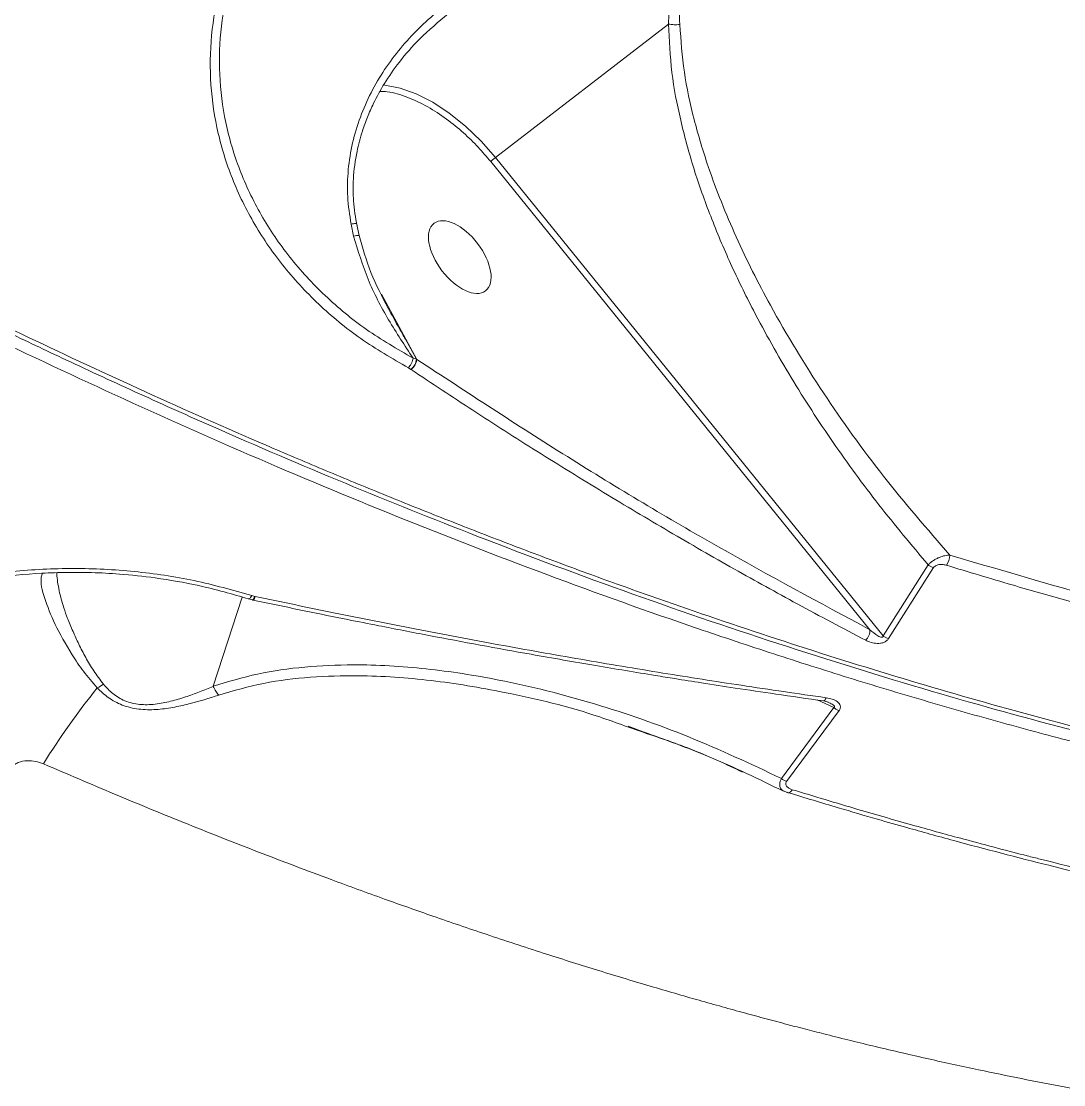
# Model space of a CAD drawing. Header units: millimetres. Extents: x -5609 to 5139, y -3980 to 3221.
# Drawn here: x 2094 to 2208.5, y 537.9 to 654.7 of the extents above; entities that cross this region are included whole.
import ezdxf

# ---------------------------------------------------------------- set-up
doc = ezdxf.new("R2010")
doc.units = ezdxf.units.MM
doc.layers.add('DIKOM_ОБЪЕКТ', color=7, linetype='Continuous')
doc.layers.add('DIKOM_РАЗМЕР_ОБЪЕКТА', color=7, linetype='Continuous')

# ---------------------------------------------------------------- blocks, each defined once
blk = doc.blocks.new('A$Cc336a1e3')
at = {"color": 7, "linetype": 'Continuous', "lineweight": 15}
for p, q in [((4966.27, 1912.67), (4985.26, 1927.32)), ((5007.39, 1860.82), (4965.74, 1912.23)), ((4966.27, 1912.67), (5008.84, 1860.13)), ((4950.4, 1905.36), (4950.68, 1904.05)), ((4951.28, 1904.13), (4950.99, 1905.45)), ((4957.21, 1890.64), (4957.6, 1890.54)), ((4957.62, 1890.51), (4957.6, 1890.54)), ((4956.69, 1889.58), (4956.97, 1889.41)), ((4956.97, 1889.41), (4957, 1889.39)), ((5013.79, 1867.94), (5008.84, 1860.13)), ((5014.38, 1867.64), (5009.44, 1859.85)), ((4939.13, 1864.2), (4939.11, 1864.22)), ((4939.12, 1864.2), (4939.56, 1864.09)), ((4939.82, 1864.48), (4939.49, 1864.57)), ((4939.56, 1864.09), (4939.59, 1864.08)), ((4939.63, 1864.1), (4939.6, 1864.09)), ((4939.87, 1864.47), (4939.82, 1864.48)), ((5003.43, 1852.27), (4997.66, 1844.49)), ((5003.99, 1851.93), (4998.23, 1844.16)), ((4980.42, 1850.27), (4982.47, 1849.55)), ((4980.84, 1850.23), (4982.48, 1849.61))]:
    blk.add_line(p, q, dxfattribs=at)
at = {"color": 8, "linetype": 'Continuous', "lineweight": 15}
for p, q in [((4953.72, 1897.68), (4957.62, 1890.51)), ((4957.6, 1890.54), (4956.36, 1892.72)), ((4938.45, 1864.39), (4935.25, 1854.61)), ((5003.43, 1852.27), (5001.58, 1853.1))]:
    blk.add_line(p, q, dxfattribs=at)
at = {"color": 8, "linetype": 'Continuous', "lineweight": 15, "flags": 128}
for points in [[(4953.97, 1920.66), (4954.1, 1920.64), (4955.78, 1920.3), (4957.54, 1919.66), (4959.36, 1918.74), (4961.17, 1917.55), (4962.96, 1916.12), (4964.67, 1914.48), (4966.27, 1912.67)], [(4939.82, 1864.48), (4939.77, 1864.35), (4939.72, 1864.24), (4939.67, 1864.16), (4939.62, 1864.11), (4939.58, 1864.09), (4939.56, 1864.09)]]:
    blk.add_lwpolyline(points, dxfattribs=at)
at = {"color": 7, "linetype": 'Continuous', "lineweight": 15, "flags": 128}
blk.add_lwpolyline([(4998.86, 1843.25), (4998.78, 1843.14), (4998.7, 1843.05), (4998.62, 1842.99), (4998.53, 1842.94), (4998.45, 1842.92), (4998.38, 1842.92), (4998.31, 1842.94), (4998.25, 1842.99)], dxfattribs=at)
at = {"color": 8, "linetype": 'Continuous', "lineweight": 15}
blk.add_arc((4951.2, 1902.26), 1.87, 87.6672, 106.0442, dxfattribs=at)
at = {"color": 7, "linetype": 'Continuous', "lineweight": 15}
for centre, radius, start, end in [((4955.75, 1890.83), 1.87, 310.6975, 351.012), ((5014.17, 1869.01), 1.98, 325.7611, 0.1944), ((5005.77, 1860.8), 1.62, 315.1241, 0.6758), ((5009.89, 1861.55), 1.77, 233.4842, 255.1864), ((4921.21, 1857.24), 3.1, 294.8816, 309.6456), ((4992.88, 1798.22), 90.06, 141.3824, 147.8864), ((4998.91, 1846.02), 1.98, 230.7983, 249.9476)]:
    blk.add_arc(centre, radius, start, end, dxfattribs=at)
blk.add_ellipse((4962.34, 1901.74), major_axis=(-2.83, 3.71), ratio=0.527549, dxfattribs=at)
for points, knots in [([(4956.69, 1889.58), (4954.91, 1890.61), (4951.35, 1892.67), (4946.72, 1896.51), (4942.74, 1900.82), (4939.52, 1905.57), (4937.09, 1910.65), (4935.52, 1915.94), (4934.82, 1921.36), (4935, 1926.77), (4936.06, 1932.09), (4937.99, 1937.19), (4940.71, 1942.03), (4943.17, 1944.92), (4944.41, 1946.36)], [0, 0, 0, 0, 0.083427, 0.166626, 0.250378, 0.333455, 0.416838, 0.500269, 0.583257, 0.666695, 0.749771, 0.832908, 0.916448, 1, 1, 1, 1]), ([(4957.21, 1890.64), (4955.46, 1891.65), (4951.97, 1893.67), (4947.45, 1897.44), (4943.55, 1901.66), (4940.4, 1906.32), (4938.03, 1911.3), (4936.5, 1916.49), (4935.82, 1921.81), (4936.01, 1927.12), (4937.06, 1932.33), (4938.96, 1937.34), (4941.63, 1942.09), (4944.05, 1944.92), (4945.26, 1946.34)], [0, 0, 0, 0, 0.083411, 0.166477, 0.25019, 0.333217, 0.416531, 0.499983, 0.582919, 0.666533, 0.749561, 0.832699, 0.916392, 1, 1, 1, 1]), ([(4984.9, 1945.39), (4987.94, 1944.19), (4994.16, 1941.73), (5003.31, 1938.32), (5012.62, 1935), (5021.46, 1932.02), (5030.71, 1929.06), (5039.78, 1926.33), (5049.12, 1923.7), (5057.52, 1921.5), (5065.07, 1919.65), (5071.74, 1918.12), (5078.25, 1916.72), (5084.7, 1915.43), (5091.21, 1914.23), (5098, 1913.08), (5105.11, 1912), (5112.52, 1911.02), (5119.76, 1910.2), (5128.93, 1909.34), (5139.81, 1908.64), (5152.31, 1908.33), (5164.42, 1908.53), (5176.13, 1909.24), (5188.41, 1910.58), (5201.06, 1912.69), (5213.86, 1915.78), (5225.88, 1919.6), (5233.18, 1922.8), (5236.82, 1924.39)], [0, 0, 0, 0, 0.030637, 0.062753, 0.092642, 0.125146, 0.152796, 0.18737, 0.218474, 0.249606, 0.274966, 0.297883, 0.320132, 0.344341, 0.367093, 0.39061, 0.418357, 0.445415, 0.473262, 0.5, 0.550099, 0.599906, 0.649621, 0.699395, 0.749371, 0.812175, 0.874747, 0.937631, 1, 1, 1, 1]), ([(4978.97, 1936.51), (4977.97, 1936.43), (4975.97, 1936.27), (4972.06, 1935.34), (4967.39, 1933.61), (4962.23, 1930.67), (4957.67, 1926.95), (4954.53, 1923.19), (4952.55, 1919.83), (4951.36, 1917.14), (4950.5, 1914.31), (4950.03, 1911.36), (4949.93, 1908.35), (4950.24, 1906.36), (4950.4, 1905.36)], [0, 0, 0, 0, 0.063144, 0.125764, 0.250961, 0.375031, 0.499991, 0.624339, 0.687098, 0.749399, 0.811966, 0.874684, 0.937163, 1, 1, 1, 1]), ([(4986.51, 1927.29), (4986.44, 1928.4), (4986.33, 1930.08), (4985.8, 1932.19), (4985.16, 1933.7), (4984.14, 1935.03), (4982.66, 1936), (4980.86, 1936.48), (4979.6, 1936.5), (4978.97, 1936.51)], [0, 0, 0, 0, 0.245455, 0.368944, 0.493687, 0.619579, 0.746367, 0.873418, 1, 1, 1, 1]), ([(4978.92, 1935.88), (4979.51, 1935.91), (4980.39, 1935.94), (4981.52, 1935.74), (4982.56, 1935.41), (4983.66, 1934.68), (4984.5, 1933.43), (4984.98, 1932.01), (4985.22, 1930.5), (4985.31, 1928.93), (4985.28, 1927.86), (4985.27, 1927.32)], [0, 0, 0, 0, 0.126108, 0.189992, 0.249736, 0.371161, 0.493909, 0.618794, 0.744877, 0.871815, 1, 1, 1, 1]), ([(4951.05, 1905.17), (4950.89, 1906.08), (4950.6, 1907.8), (4950.61, 1910.55), (4950.95, 1913.12), (4951.54, 1915.37), (4952.18, 1917.12), (4952.96, 1918.89), (4954.08, 1920.92), (4955.75, 1923.32), (4958.04, 1925.94), (4960, 1927.58), (4961.07, 1928.47)], [0, 0, 0, 0, 0.101089, 0.190465, 0.302745, 0.388804, 0.450476, 0.513027, 0.606729, 0.712831, 0.842331, 1, 1, 1, 1]), ([(4985.27, 1927.32), (4985.26, 1927.32), (4985.26, 1927.32), (4985.26, 1927.32), (4985.26, 1927.32), (4985.26, 1927.32)], [0, 0, 0, 0, 0.210473, 0.453876, 1, 1, 1, 1]), ([(4985.26, 1927.32), (4985.34, 1925.56), (4985.51, 1922.05), (4986.54, 1916.72), (4987.99, 1911.43), (4989.85, 1906.18), (4992.04, 1901), (4994.94, 1895.07), (4998.65, 1888.48), (5003.28, 1881.35), (5008.3, 1874.47), (5011.96, 1870.12), (5013.79, 1867.94)], [0, 0, 0, 0, 0.083536, 0.16603, 0.250484, 0.333308, 0.417365, 0.501884, 0.627003, 0.751299, 0.875448, 1, 1, 1, 1]), ([(4985.27, 1927.32), (4985.47, 1927.3), (4985.87, 1927.24), (4986.3, 1927.27), (4986.51, 1927.29)], [0, 0, 0, 0, 0.499975, 1, 1, 1, 1]), ([(5016.15, 1869.02), (5013.68, 1871.88), (5008.74, 1877.58), (5002.15, 1886.78), (4996.78, 1895.59), (4992.59, 1903.92), (4989.83, 1910.78), (4988.01, 1916.85), (4986.87, 1922.08), (4986.63, 1925.55), (4986.51, 1927.29)], [0, 0, 0, 0, 0.166561, 0.33264, 0.499588, 0.625439, 0.751027, 0.834087, 0.916851, 1, 1, 1, 1]), ([(4966.27, 1912.67), (4966.22, 1912.64), (4966.13, 1912.57), (4965.97, 1912.44), (4965.83, 1912.32), (4965.77, 1912.26), (4965.74, 1912.23)], [0, 0, 0, 0, 0.250021, 0.500155, 0.750033, 1, 1, 1, 1]), ([(4890.84, 1904.44), (4893.2, 1903.22), (4897.54, 1900.97), (4903.51, 1897.98), (4908.36, 1895.59), (4912.31, 1893.67), (4915.76, 1892.02), (4920.66, 1889.71), (4927.17, 1886.7), (4937.41, 1882.12), (4949.78, 1876.83), (4965.15, 1870.67), (4981.36, 1864.64), (4998.36, 1858.86), (5014.96, 1853.75), (5031.1, 1849.31), (5046.78, 1845.51), (5062.19, 1842.29), (5075.45, 1839.98), (5086.64, 1838.36), (5095.87, 1837.23), (5104.95, 1836.35), (5113.96, 1835.69), (5122.69, 1835.28), (5130.67, 1835.11), (5138.22, 1835.14), (5145.58, 1835.34), (5153.14, 1835.76), (5160.52, 1836.37), (5167.66, 1837.18), (5176.54, 1838.45), (5187, 1840.43), (5198.73, 1843.41), (5209.69, 1846.98), (5219.88, 1851.09), (5229.31, 1855.7), (5238.12, 1860.88), (5245.96, 1866.37), (5252.89, 1872.1), (5257.05, 1876.05), (5259.03, 1878.14), (5259.08, 1878.2)], [0, 0, 0, 0, 0.015546, 0.028661, 0.039297, 0.047455, 0.054642, 0.061955, 0.079635, 0.097435, 0.129222, 0.161009, 0.19885, 0.236692, 0.274542, 0.310754, 0.346896, 0.38302, 0.419145, 0.441854, 0.464562, 0.487271, 0.509981, 0.533227, 0.555009, 0.572979, 0.593858, 0.615167, 0.63604, 0.656687, 0.677336, 0.71519, 0.753045, 0.790902, 0.827068, 0.863293, 0.899439, 0.935582, 0.967389, 0.999199, 1, 1, 1, 1]), ([(4891.2, 1904.79), (4895.07, 1902.8), (4902.98, 1898.73), (4915.17, 1892.79), (4927.94, 1886.83), (4938.7, 1882.07), (4947.29, 1878.42), (4953.56, 1875.83), (4959.94, 1873.26), (4966.42, 1870.73), (4973, 1868.24), (4979.68, 1865.79), (4988.57, 1862.65), (4999.61, 1858.95), (5012.69, 1854.9), (5025.72, 1851.2), (5038.16, 1847.99), (5049.93, 1845.26), (5058.29, 1843.53), (5063.79, 1842.47), (5066.59, 1841.95), (5069.35, 1841.45), (5072.1, 1840.97), (5074.82, 1840.52), (5081.21, 1839.5), (5091.01, 1838.12), (5103.85, 1836.75), (5115.91, 1835.88), (5126.8, 1835.46), (5136.59, 1835.39), (5143.31, 1835.55), (5147.66, 1835.74), (5149.83, 1835.85), (5151.96, 1835.98), (5154.06, 1836.12), (5156.12, 1836.27), (5162.56, 1836.81), (5173.04, 1838.04), (5186.93, 1840.58), (5199.85, 1843.89), (5211.87, 1847.84), (5219.17, 1851.06), (5222.79, 1852.66)], [0, 0, 0, 0, 0.030416, 0.062321, 0.095715, 0.130599, 0.146746, 0.163192, 0.17994, 0.196988, 0.214335, 0.231983, 0.249932, 0.285036, 0.320141, 0.355245, 0.390845, 0.422279, 0.453078, 0.461039, 0.468957, 0.476831, 0.484662, 0.492449, 0.500192, 0.539822, 0.577953, 0.614583, 0.649713, 0.679388, 0.707901, 0.715177, 0.722374, 0.72949, 0.736527, 0.743485, 0.750362, 0.802052, 0.85286, 0.902788, 0.951835, 1, 1, 1, 1]), ([(4950.68, 1904.05), (4951.16, 1902.46), (4952.12, 1899.26), (4954.45, 1894.8), (4956.29, 1892.03), (4957.21, 1890.64)], [0, 0, 0, 0, 0.333238, 0.666345, 1, 1, 1, 1]), ([(4954.48, 1896.11), (4953.8, 1897.41), (4952.45, 1899.97), (4951.67, 1902.75), (4951.28, 1904.13)], [0, 0, 0, 0, 0.506091, 1, 1, 1, 1]), ([(5221.81, 1851.24), (5218.44, 1849.74), (5211.64, 1846.73), (5200.52, 1842.98), (5189.99, 1840.15), (5180.27, 1838.1), (5173.74, 1837), (5169.23, 1836.36), (5166.87, 1836.05), (5164.48, 1835.76), (5162.07, 1835.49), (5159.64, 1835.24), (5155.03, 1834.82), (5148.01, 1834.33), (5138.26, 1833.99), (5127.8, 1833.99), (5117.07, 1834.35), (5106.14, 1835.07), (5098.04, 1835.84), (5092.59, 1836.46), (5089.99, 1836.77), (5087.36, 1837.11), (5084.7, 1837.46), (5082, 1837.84), (5079.28, 1838.24), (5075.52, 1838.82), (5070.57, 1839.63), (5064.26, 1840.76), (5057.46, 1842.07), (5050.16, 1843.6), (5042.35, 1845.36), (5034.41, 1847.29), (5026.37, 1849.37), (5018.38, 1851.57), (5010.21, 1853.95), (5001.99, 1856.48), (4993.73, 1859.16), (4982.67, 1862.91), (4968.89, 1867.92), (4952.48, 1874.38), (4936.39, 1881.18), (4920.65, 1888.3), (4905.29, 1895.64), (4895.2, 1900.81), (4890.22, 1903.37)], [0, 0, 0, 0, 0.044927, 0.090622, 0.137084, 0.168171, 0.199593, 0.207878, 0.216187, 0.224517, 0.232871, 0.241248, 0.249648, 0.280065, 0.31198, 0.345397, 0.380313, 0.41228, 0.445409, 0.453006, 0.460662, 0.468376, 0.476149, 0.48398, 0.49187, 0.499818, 0.516528, 0.534484, 0.553687, 0.574136, 0.595832, 0.618775, 0.63975, 0.661817, 0.683883, 0.70595, 0.728016, 0.750082, 0.794201, 0.837333, 0.87948, 0.92064, 0.960813, 1, 1, 1, 1]), ([(4956.36, 1892.72), (4956.15, 1893.1), (4955.5, 1894.23), (4954.88, 1895.37), (4954.47, 1896.14)], [0, 0, 0, 0, 0.333549, 1, 1, 1, 1]), ([(4956.69, 1889.58), (4956.75, 1889.65), (4956.87, 1889.81), (4957.03, 1890.09), (4957.15, 1890.38), (4957.19, 1890.55), (4957.21, 1890.64)], [0, 0, 0, 0, 0.243674, 0.500015, 0.756273, 1, 1, 1, 1]), ([(4957.62, 1890.51), (4957.61, 1890.43), (4957.58, 1890.25), (4957.44, 1889.93), (4957.24, 1889.62), (4957.08, 1889.46), (4957, 1889.39)], [0, 0, 0, 0, 0.241946, 0.499995, 0.758033, 1, 1, 1, 1]), ([(5007.39, 1860.82), (5001.85, 1863.79), (4990.79, 1869.73), (4974.17, 1879.65), (4963.13, 1886.9), (4957.62, 1890.51)], [0, 0, 0, 0, 0.334391, 0.667795, 1, 1, 1, 1]), ([(5006.92, 1859.66), (5004.41, 1860.98), (4999.61, 1863.51), (4992.4, 1867.51), (4985.31, 1871.59), (4978.08, 1875.9), (4970.9, 1880.34), (4963.86, 1884.83), (4959.26, 1887.89), (4957, 1889.39)], [0, 0, 0, 0, 0.150792, 0.289109, 0.433348, 0.576901, 0.723239, 0.864275, 1, 1, 1, 1]), ([(5013.79, 1867.94), (5013.87, 1868.03), (5014.03, 1868.19), (5014.35, 1868.42), (5014.68, 1868.62), (5015.11, 1868.81), (5015.63, 1868.97), (5015.98, 1869), (5016.15, 1869.02)], [0, 0, 0, 0, 0.142406, 0.284158, 0.419635, 0.547635, 0.782359, 1, 1, 1, 1]), ([(5074.35, 1854.61), (5068.03, 1855.86), (5055.39, 1858.35), (5035.95, 1863.17), (5022.76, 1867.07), (5016.15, 1869.02)], [0, 0, 0, 0, 0.333511, 0.666499, 1, 1, 1, 1]), ([(4872.04, 1841.13), (4873, 1842.88), (4874.92, 1846.37), (4878.77, 1851.09), (4883.27, 1855.35), (4888.39, 1859.03), (4894.05, 1862.11), (4900.13, 1864.53), (4906.54, 1866.27), (4913.17, 1867.31), (4919.91, 1867.66), (4926.62, 1867.31), (4933.22, 1866.34), (4937.4, 1865.16), (4939.49, 1864.57)], [0, 0, 0, 0, 0.08342, 0.1666, 0.249542, 0.333041, 0.416016, 0.49951, 0.582694, 0.66594, 0.749583, 0.832831, 0.916287, 1, 1, 1, 1]), ([(5014.38, 1867.64), (5014.28, 1867.67), (5014.07, 1867.74), (5013.88, 1867.87), (5013.79, 1867.94)], [0, 0, 0, 0, 0.50009, 1, 1, 1, 1]), ([(5015.81, 1867.89), (5015.69, 1867.93), (5015.45, 1867.99), (5015.12, 1868), (5014.85, 1867.95), (5014.66, 1867.88), (5014.49, 1867.78), (5014.42, 1867.69), (5014.38, 1867.64)], [0, 0, 0, 0, 0.248967, 0.498788, 0.629636, 0.749644, 0.87472, 1, 1, 1, 1]), ([(5074.09, 1853.47), (5071.71, 1853.92), (5066.75, 1854.86), (5059.26, 1856.44), (5053.79, 1857.67), (5050.6, 1858.43), (5049.56, 1858.67), (5048.52, 1858.92), (5047.47, 1859.17), (5046.41, 1859.43), (5044.81, 1859.83), (5042.38, 1860.44), (5038.81, 1861.35), (5034.35, 1862.53), (5028.99, 1864.01), (5022.72, 1865.8), (5018.21, 1867.17), (5015.81, 1867.89)], [0, 0, 0, 0, 0.125697, 0.262519, 0.392124, 0.409733, 0.427491, 0.445397, 0.46345, 0.481651, 0.5, 0.545845, 0.606686, 0.682522, 0.773351, 0.87918, 1, 1, 1, 1]), ([(4875.6, 1845.77), (4876.19, 1846.62), (4877.33, 1848.27), (4879.58, 1850.92), (4882.26, 1853.6), (4885.79, 1856.51), (4889.9, 1859.29), (4894.73, 1861.83), (4899.87, 1863.9), (4905.25, 1865.48), (4910.8, 1866.54), (4915.47, 1867.01), (4919.18, 1867.13), (4922.02, 1867.11), (4925.26, 1866.94), (4929.21, 1866.51), (4934.01, 1865.68), (4937.36, 1864.72), (4939.17, 1864.2)], [0, 0, 0, 0, 0.048131, 0.093279, 0.156734, 0.217134, 0.294731, 0.371928, 0.449708, 0.527323, 0.604551, 0.681687, 0.719359, 0.756161, 0.797988, 0.852409, 0.91993, 1, 1, 1, 1]), ([(4939.62, 1864.08), (4941.56, 1863.67), (4945.03, 1862.94), (4949.63, 1862.01), (4953.21, 1861.3), (4956.18, 1860.72), (4961.77, 1859.64), (4968.82, 1858.34), (4977.1, 1856.9), (4982.36, 1856.03), (4986.22, 1855.4), (4989.14, 1854.94), (4992.83, 1854.37), (4997.3, 1853.71), (5000.53, 1853.25), (5002.28, 1853)], [0, 0, 0, 0, 0.091559, 0.164219, 0.217967, 0.261245, 0.305431, 0.483754, 0.597423, 0.702129, 0.73658, 0.783428, 0.842909, 0.915073, 1, 1, 1, 1]), ([(4939.87, 1864.47), (4942.74, 1863.87), (4948.6, 1862.64), (4957.52, 1860.87), (4966.57, 1859.17), (4975.66, 1857.55), (4984.54, 1856.07), (4993.52, 1854.65), (4999.47, 1853.79), (5002.58, 1853.35)], [0, 0, 0, 0, 0.135728, 0.276762, 0.4231, 0.566649, 0.71089, 0.849208, 1, 1, 1, 1]), ([(5008.84, 1860.13), (5008.84, 1860.11), (5008.83, 1860.08), (5008.81, 1860.04), (5008.79, 1860.02), (5008.76, 1860), (5008.72, 1859.99), (5008.62, 1859.99), (5008.46, 1860.04), (5008, 1860.28), (5007.67, 1860.58), (5007.39, 1860.82)], [0, 0, 0, 0, 0.040863, 0.058528, 0.075337, 0.092027, 0.10969, 0.150665, 0.246272, 0.383234, 1, 1, 1, 1]), ([(5009.44, 1859.85), (5009.37, 1859.76), (5009.24, 1859.58), (5008.91, 1859.41), (5008.54, 1859.32), (5008.06, 1859.3), (5007.49, 1859.4), (5007.11, 1859.57), (5006.92, 1859.66)], [0, 0, 0, 0, 0.125414, 0.250821, 0.375622, 0.501404, 0.751292, 1, 1, 1, 1]), ([(4997.66, 1844.49), (4994.29, 1846.07), (4987.56, 1849.22), (4977.16, 1852.82), (4967.49, 1855.27), (4958.62, 1856.65), (4951.48, 1857.07), (4945.3, 1856.79), (4940.12, 1856.09), (4936.86, 1855.1), (4935.25, 1854.61)], [0, 0, 0, 0, 0.167, 0.333068, 0.498443, 0.623691, 0.749446, 0.833905, 0.91766, 1, 1, 1, 1]), ([(4935.25, 1854.6), (4934.75, 1854.39), (4933.77, 1853.99), (4932.21, 1853.42), (4930.6, 1852.94), (4929.17, 1852.65), (4928.02, 1852.57), (4926.88, 1852.61), (4925.5, 1852.94), (4924.4, 1853.63), (4923.67, 1854.29), (4923.35, 1854.66), (4923.19, 1854.85)], [0, 0, 0, 0, 0.128165, 0.255081, 0.381158, 0.506023, 0.569897, 0.629089, 0.750508, 0.873733, 0.933981, 1, 1, 1, 1]), ([(4922.52, 1854.42), (4922.9, 1854.06), (4923.67, 1853.33), (4925.22, 1852.48), (4927.06, 1852.03), (4928.97, 1852.01), (4930.82, 1852.26), (4933.17, 1852.78), (4934.79, 1853.3), (4935.86, 1853.64)], [0, 0, 0, 0, 0.126588, 0.253652, 0.380435, 0.506315, 0.631067, 0.754548, 1, 1, 1, 1]), ([(4935.25, 1854.6), (4935.25, 1854.6), (4935.25, 1854.6), (4935.25, 1854.6), (4935.25, 1854.6), (4935.25, 1854.61)], [0, 0, 0, 0, 0.214903, 0.447572, 1, 1, 1, 1]), ([(4935.25, 1854.6), (4935.34, 1854.41), (4935.52, 1854.03), (4935.75, 1853.77), (4935.86, 1853.64)], [0, 0, 0, 0, 0.500103, 1, 1, 1, 1]), ([(5002.28, 1853), (5002.37, 1852.98), (5002.55, 1852.95), (5002.74, 1852.88), (5002.83, 1852.85)], [0, 0, 0, 0, 0.535, 1, 1, 1, 1]), ([(5002.58, 1853.35), (5002.8, 1853.3), (5003.25, 1853.22), (5003.73, 1852.99), (5004.01, 1852.73), (5004.15, 1852.49), (5004.16, 1852.2), (5004.05, 1852.02), (5003.99, 1851.93)], [0, 0, 0, 0, 0.250561, 0.499887, 0.625065, 0.750431, 0.875219, 1, 1, 1, 1]), ([(5003.99, 1851.93), (5003.9, 1851.97), (5003.7, 1852.05), (5003.52, 1852.19), (5003.43, 1852.27)], [0, 0, 0, 0, 0.500026, 1, 1, 1, 1]), ([(4982.48, 1849.61), (4984.91, 1848.73), (4990.14, 1846.86), (4995.18, 1844.4), (4997.88, 1843.09)], [0, 0, 0, 0, 0.465851, 1, 1, 1, 1]), ([(4916.6, 1846.09), (4916.32, 1846.19), (4915.76, 1846.4), (4914.8, 1846.47), (4913.97, 1846.32), (4913.44, 1846.04), (4913.18, 1845.81), (4913.09, 1845.66), (4913.05, 1845.59)], [0, 0, 0, 0, 0.237301, 0.475229, 0.72569, 0.858817, 0.931774, 1, 1, 1, 1]), ([(5164.68, 1819.49), (5161.76, 1818.2), (5155.95, 1815.62), (5146.59, 1812.45), (5136.81, 1809.78), (5126.55, 1807.67), (5116.88, 1806.25), (5107.92, 1805.36), (5099.79, 1804.85), (5091.43, 1804.61), (5082.84, 1804.66), (5074.09, 1804.99), (5065.13, 1805.59), (5056.16, 1806.46), (5047.05, 1807.59), (5037.97, 1808.95), (5028.7, 1810.57), (5020.66, 1812.18), (5013.73, 1813.69), (5008.16, 1814.99), (5003.7, 1816.08), (5000.46, 1816.91), (4998.26, 1817.48), (4995.97, 1818.09), (4993.6, 1818.73), (4991.14, 1819.41), (4987.69, 1820.38), (4983.05, 1821.72), (4977.34, 1823.45), (4971.33, 1825.35), (4965.38, 1827.3), (4959.57, 1829.29), (4953.9, 1831.29), (4947.52, 1833.62), (4940.33, 1836.34), (4932.39, 1839.47), (4924.51, 1842.7), (4919.2, 1844.98), (4916.6, 1846.09)], [0, 0, 0, 0, 0.050266, 0.100235, 0.150041, 0.199821, 0.24972, 0.285061, 0.320854, 0.356572, 0.39239, 0.42849, 0.463927, 0.500205, 0.534372, 0.569553, 0.60399, 0.638735, 0.658905, 0.680183, 0.699694, 0.707313, 0.715224, 0.723428, 0.731923, 0.74071, 0.74979, 0.768801, 0.790132, 0.810269, 0.832203, 0.852598, 0.871077, 0.891306, 0.918919, 0.945517, 0.973321, 1, 1, 1, 1]), ([(4997.9, 1843.11), (4997.99, 1843.07), (4998.15, 1842.99), (4998.34, 1842.94), (4998.43, 1842.92)], [0, 0, 0, 0, 0.496845, 1, 1, 1, 1]), ([(4998.23, 1844.16), (4998.2, 1844.11), (4998.14, 1844.01), (4998.13, 1843.85), (4998.18, 1843.71), (4998.3, 1843.54), (4998.52, 1843.37), (4998.75, 1843.29), (4998.86, 1843.25)], [0, 0, 0, 0, 0.124753, 0.249669, 0.369483, 0.500334, 0.750082, 1, 1, 1, 1]), ([(4998.86, 1843.25), (5001.26, 1842.52), (5005.77, 1841.16), (5012.04, 1839.36), (5017.18, 1837.95), (5021.29, 1836.85), (5023.86, 1836.19), (5025.38, 1835.8), (5026.07, 1835.63), (5026.71, 1835.47), (5027.31, 1835.32), (5027.86, 1835.18), (5031.77, 1834.21), (5038.69, 1832.57), (5048.27, 1830.5), (5054.28, 1829.36), (5057.13, 1828.82)], [0, 0, 0, 0, 0.120822, 0.226647, 0.31748, 0.382191, 0.43632, 0.44875, 0.46045, 0.471428, 0.48168, 0.491204, 0.500004, 0.682431, 0.849096, 1, 1, 1, 1]), ([(4998.43, 1842.92), (5000.26, 1842.36), (5003.53, 1841.37), (5007.85, 1840.1), (5011.21, 1839.15), (5014, 1838.37), (5019.22, 1836.94), (5025.79, 1835.23), (5033.49, 1833.36), (5038.37, 1832.24), (5041.93, 1831.46), (5044.62, 1830.88), (5048.02, 1830.17), (5052.12, 1829.35), (5055.08, 1828.79), (5056.68, 1828.49)], [0, 0, 0, 0, 0.091759, 0.164603, 0.218589, 0.261872, 0.306044, 0.484363, 0.598052, 0.702926, 0.737198, 0.783866, 0.843203, 0.915234, 1, 1, 1, 1])]:
    blk.add_open_spline(points, degree=3, knots=knots, dxfattribs=at)
at = {"color": 8, "linetype": 'Continuous', "lineweight": 15}
for points, knots in [([(4965.74, 1912.23), (4965.28, 1912.76), (4964.34, 1913.88), (4962.71, 1915.46), (4960.84, 1916.98), (4958.77, 1918.33), (4956.57, 1919.36), (4954.78, 1919.92), (4953.84, 1919.93), (4953.58, 1919.93)], [0, 0, 0, 0, 0.122445, 0.257761, 0.406441, 0.568415, 0.742801, 0.927754, 1, 1, 1, 1]), ([(4950.4, 1905.36), (4950.49, 1905.38), (4950.67, 1905.41), (4950.86, 1905.44), (4950.98, 1905.45), (4950.98, 1905.44), (4950.98, 1905.44)], [0, 0, 0, 0, 0.247879, 0.513817, 0.793307, 1, 1, 1, 1]), ([(4916.51, 1867.02), (4916.46, 1866.88), (4916.2, 1866.2), (4916.67, 1864.33), (4917.78, 1861.49), (4919.34, 1858.67), (4920.94, 1856.25), (4921.99, 1855.04), (4922.52, 1854.42)], [0, 0, 0, 0, 0.062532, 0.296833, 0.529466, 0.764217, 0.881612, 1, 1, 1, 1]), ([(4918.09, 1867.08), (4918.09, 1867.02), (4918.08, 1866.71), (4918.16, 1866.05), (4918.32, 1865.14), (4918.55, 1864.19), (4918.86, 1863.18), (4919.27, 1862), (4919.82, 1860.67), (4920.48, 1859.23), (4921.23, 1857.79), (4922.09, 1856.31), (4922.83, 1855.34), (4923.19, 1854.85)], [0, 0, 0, 0, 0.018881, 0.107763, 0.2021, 0.287739, 0.370345, 0.466923, 0.581851, 0.685418, 0.791018, 0.89607, 1, 1, 1, 1]), ([(4939.49, 1864.57), (4939.45, 1864.5), (4939.36, 1864.35), (4939.24, 1864.22), (4939.16, 1864.18), (4939.13, 1864.2), (4939.13, 1864.2)], [0, 0, 0, 0, 0.312016, 0.640197, 0.96843, 1, 1, 1, 1]), ([(4939.87, 1864.47), (4939.84, 1864.39), (4939.77, 1864.22), (4939.68, 1864.1), (4939.64, 1864.1), (4939.63, 1864.1)], [0, 0, 0, 0, 0.399506, 0.825781, 1, 1, 1, 1]), ([(4935.86, 1853.64), (4937.5, 1854.12), (4940.77, 1855.06), (4945.94, 1855.67), (4952.07, 1855.86), (4959.19, 1855.37), (4968.06, 1853.87), (4975.18, 1852.18), (4979.52, 1850.6), (4980.42, 1850.27)], [0, 0, 0, 0, 0.117217, 0.233899, 0.350902, 0.528002, 0.704647, 0.938679, 1, 1, 1, 1]), ([(5002.58, 1853.35), (5002.54, 1853.27), (5002.46, 1853.11), (5002.35, 1853.01), (5002.29, 1853.01), (5002.28, 1853.01)], [0, 0, 0, 0, 0.410024, 0.845861, 1, 1, 1, 1]), ([(5002.55, 1852.94), (5002.75, 1852.87), (5003.04, 1852.77), (5003.33, 1852.58), (5003.46, 1852.48), (5003.5, 1852.4), (5003.51, 1852.37), (5003.51, 1852.34), (5003.5, 1852.32), (5003.47, 1852.29), (5003.45, 1852.28), (5003.43, 1852.27)], [0, 0, 0, 0, 0.479617, 0.665869, 0.795836, 0.851148, 0.875051, 0.897805, 0.920519, 0.944454, 1, 1, 1, 1]), ([(4982.47, 1849.55), (4984.35, 1848.92), (4988.05, 1847.7), (4991.62, 1846.01), (4993.38, 1845.18)], [0, 0, 0, 0, 0.507373, 1, 1, 1, 1]), ([(4997.89, 1843.12), (4997.88, 1843.12), (4997.74, 1843.17), (4997.6, 1843.34), (4997.48, 1843.61), (4997.46, 1843.87), (4997.51, 1844.17), (4997.61, 1844.38), (4997.66, 1844.49)], [0, 0, 0, 0, 0.015116, 0.310916, 0.472013, 0.642824, 0.82127, 1, 1, 1, 1])]:
    blk.add_open_spline(points, degree=3, knots=knots, dxfattribs=at)

msp = doc.modelspace()

# ---------------------------------------------------------------- linework, layer by layer
at = {"layer": 'DIKOM_РАЗМЕР_ОБЪЕКТА'}
msp.add_circle((2594.5, 436), 1052.678, dxfattribs=at)

# ---------------------------------------------------------------- block references
at = {"layer": 'DIKOM_ОБЪЕКТ'}
msp.add_blockref('A$Cc336a1e3', (-2820.166, -1272.903), dxfattribs=at)

doc.saveas('drawing.dxf')
